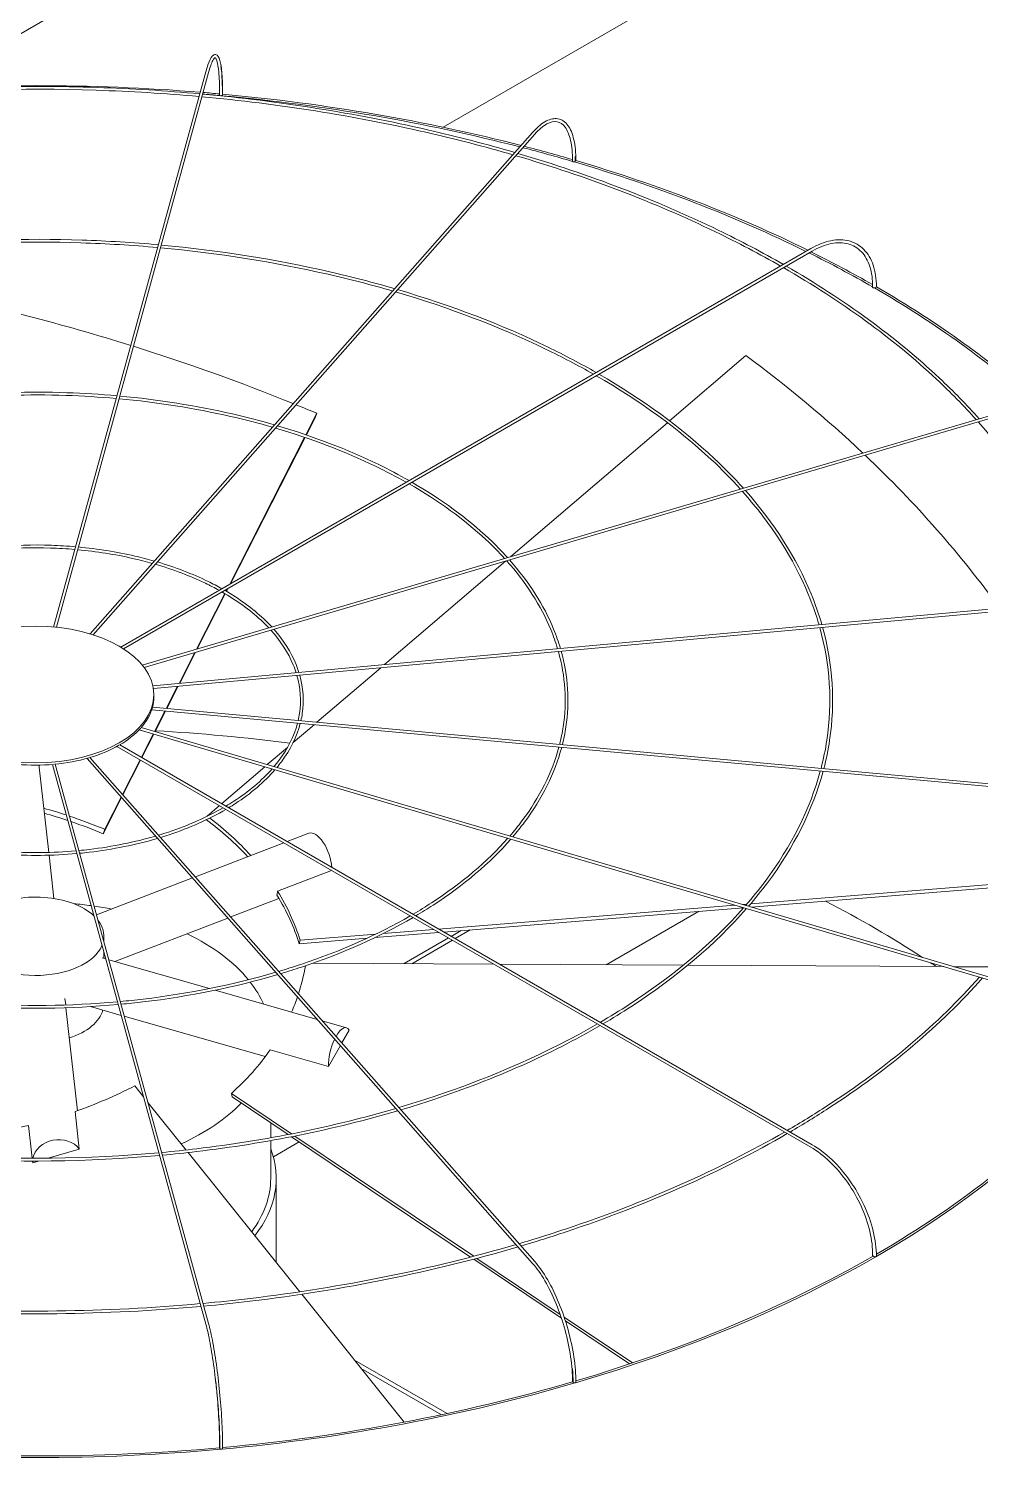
# Model space of a CAD drawing. Header units: millimetres. Extents: x -312439 to 477422, y -331570 to 212570.
# Drawn here: x 394968.6 to 395178.6, y 92934 to 93250.4 of the extents above; entities that cross this region are included whole.
import ezdxf

# ---------------------------------------------------------------- set-up
doc = ezdxf.new("R2010")
doc.units = ezdxf.units.MM

msp = doc.modelspace()

# ---------------------------------------------------------------- linework, layer by layer
at = {"color": 0, "linetype": 'Continuous', "lineweight": 0, "extrusion": (8.40036e-17, 0.816497, 0.57735)}
for p, q in [((394945.743, 93237.163), (395189.873, 93378.111)), ((395188.732, 93302.943), (395060.056, 93228.652)), ((395007.67, 93240.903), (394974.049, 93118.345)), ((395008.261, 93240.741), (394974.668, 93118.286)), ((394982.128, 93116.819), (395079.81, 93227.504)), ((395080.269, 93227.099), (394982.769, 93116.62)), ((394988.879, 93113.909), (395141.196, 93201.849)), ((395141.502, 93201.319), (394989.47, 93113.543)), ((395126.906, 93178.246), (395110.047, 93163.842)), ((394993.64, 93109.95), (395185.807, 93166.481)), ((394994.049, 93109.432), (395185.979, 93165.893)), ((395029.757, 93160.766), (395032.176, 93165.506)), ((395031.805, 93164.539), (395029.862, 93160.73)), ((395031.805, 93164.539), (395032.176, 93165.506)), ((395109.571, 93163.435), (395074.976, 93133.877)), ((395012.941, 93127.801), (395029.476, 93160.214)), ((395029.581, 93160.179), (395013.115, 93127.902)), ((395073.836, 93132.903), (395047.086, 93110.048)), ((395012.154, 93126.258), (395012.43, 93126.799)), ((395012.604, 93126.899), (395012.248, 93126.202)), ((394995.984, 93105.375), (395209.283, 93124.88)), ((394996.098, 93104.771), (395209.339, 93124.27)), ((395005.635, 93113.479), (395011.875, 93125.711)), ((395011.969, 93125.655), (395005.779, 93113.521)), ((395001.771, 93105.904), (395005.252, 93112.727)), ((395005.396, 93112.77), (395001.9, 93105.916)), ((395046.28, 93109.359), (395032.196, 93097.325)), ((394998.945, 93100.366), (395001.442, 93105.259)), ((395001.571, 93105.271), (394999.063, 93100.355)), ((394996.201, 93102.937), (394996.201, 93103.437)), ((394995.717, 93100.046), (395209.283, 93080.517)), ((395209.339, 93081.127), (394995.897, 93100.645)), ((394996.354, 93095.287), (394998.646, 93099.778)), ((394998.763, 93099.768), (394996.461, 93095.255)), ((394992.95, 93095.65), (395185.807, 93038.916)), ((395185.979, 93039.504), (394993.41, 93096.153)), ((394993.435, 93089.565), (394996.071, 93094.732)), ((394996.178, 93094.7), (394993.53, 93089.51)), ((395031.545, 93096.77), (395026.939, 93092.834)), ((395141.196, 93003.548), (394988.029, 93091.979)), ((395141.502, 93004.078), (394988.648, 93092.328)), ((395025.677, 93091.756), (395021.241, 93087.966)), ((394981.442, 93089.355), (395079.81, 92977.893)), ((394982.093, 93089.543), (395080.269, 92978.298)), ((394989.274, 93081.406), (394993.157, 93089.018)), ((394993.252, 93088.964), (394989.351, 93081.318)), ((394970.888, 93087.422), (394972.982, 93068.589)), ((394973.788, 93088.006), (395007.67, 92964.494)), ((394974.407, 93088.061), (395008.261, 92964.656)), ((395020.685, 93087.491), (395011.145, 93079.34)), ((394989.052, 93080.732), (394984.97, 93072.729)), ((394985.34, 93073.696), (394988.974, 93080.82)), ((395010.651, 93078.918), (395007.947, 93076.607)), ((395007.933, 93076.555), (395007.947, 93076.607)), ((394984.97, 93072.729), (394985.34, 93073.696)), ((395030.407, 93072.83), (395025.614, 93070.986)), ((395024.878, 93070.704), (395005.349, 93063.191)), ((394973.05, 93067.979), (394974.111, 93058.433)), ((395023.513, 93060.055), (395035.402, 93064.628)), ((395004.739, 93062.957), (394983.532, 93054.8)), ((395127.95, 93057.261), (395193.51, 93062.564)), ((395193.083, 93061.771), (395128.141, 93056.518)), ((395023.811, 93058.448), (395013.153, 93054.349)), ((395059.04, 93051.688), (395124.418, 93056.975)), ((395126.12, 93057.113), (395127.083, 93057.191)), ((395012.543, 93054.114), (394987.594, 93044.517)), ((395126.372, 93056.375), (395060.192, 93051.023)), ((395116.412, 93055.57), (395096.031, 93043.803)), ((395028.469, 93049.215), (395045.184, 93050.567)), ((395059.118, 93050.936), (395044.987, 93049.793)), ((395046.848, 93050.701), (395057.966, 93051.601)), ((395064.036, 93051.333), (395061.845, 93050.068)), ((395062.711, 93049.568), (395066.05, 93051.496)), ((394985.158, 93050.09), (394985.158, 93048.871)), ((395043.25, 93049.652), (395028.263, 93048.44)), ((395028.263, 93048.44), (395028.469, 93049.215)), ((395061.232, 93049.715), (395051.422, 93044.051)), ((395053.137, 93044.041), (395062.098, 93049.215)), ((394985.558, 93045.099), (394984.768, 93045.324)), ((394985.158, 93046.556), (394985.158, 93045.213)), ((395008.466, 93038.554), (394986.247, 93044.902)), ((395071.234, 93043.941), (395031.337, 93044.162)), ((395113.093, 93043.708), (395072.47, 93043.934)), ((395170.606, 93043.388), (395114.053, 93043.702)), ((395180.378, 93043.334), (395172.818, 93043.376)), ((395032.278, 93031.752), (395009.743, 93038.19)), ((394976.725, 93034.925), (394976.569, 93036.329)), ((394988.981, 93032.623), (394982.185, 93034.565)), ((394979.321, 93011.58), (394976.793, 93034.314)), ((395020.791, 93023.536), (394989.67, 93032.427)), ((395038.699, 93029.917), (395033.371, 93031.439)), ((395039.294, 93029.355), (395037.69, 93026.545)), ((395037.37, 93025.983), (395034.738, 93021.372)), ((395034.738, 93021.372), (395021.887, 93025.043)), ((394993.918, 93014.624), (394991.962, 93017.064)), ((395003.307, 93002.917), (394994.883, 93013.421)), ((395013.476, 93014.649), (395013.311, 93015.41)), ((395013.311, 93015.41), (395026.595, 93006.483)), ((395025.845, 93006.337), (395013.476, 93014.649)), ((394979.727, 93003.136), (394978.809, 93011.397)), ((394968.556, 93008.35), (394969.364, 93001.084)), ((395021.983, 93005.618), (395021.983, 93008.932)), ((394972.864, 93001.096), (394979.727, 93003.136)), ((395021.983, 92996.647), (395021.983, 93004.996)), ((395028.291, 93004.693), (395022.568, 93001.389)), ((395066.118, 92979.273), (395026.565, 93005.853)), ((395027.313, 93006.001), (395066.815, 92979.455)), ((394969.432, 93000.472), (394969.475, 93000.089)), ((394969.475, 93000.089), (394970.763, 93000.472)), ((395028.4, 92971.629), (395003.761, 93002.352)), ((395023.208, 92978.104), (395023.208, 92996.647)), ((395086.163, 92965.803), (395066.796, 92978.817)), ((395067.492, 92979), (395085.874, 92966.647)), ((395051.473, 92942.86), (395028.844, 92971.076)), ((395086.762, 92966.05), (395101.853, 92955.909)), ((395101.208, 92955.692), (395087.036, 92965.216)), ((395060.921, 92944.76), (395040.489, 92956.556)), ((395041.983, 92954.693), (395059.654, 92944.491))]:
    msp.add_line(p, q, dxfattribs=at)
at = {"color": 0, "linetype": 'Continuous', "lineweight": 0}
for centre, major_axis, ratio, start_param, end_param in [((394970.183, 93086.426), (-262.225, 0), 0.5773503, 4.5737285, 4.8518651), ((394970.183, 93086.426), (-261.613, 0), 0.5773503, 4.556469, 4.5713736), ((394970.183, 93086.426), (-262.225, 0), 0.5773503, 4.5571855, 4.5713361), ((395011.024, 93235.758), (0.306, -0.001), 0.5647458, 3.1415927, 4.5569919), ((395011.024, 93235.758), (0.306, -0.001), 0.5647458, 4.5569919, 6.1277883), ((394970.183, 93086.426), (-261.613, 0), 0.5773503, 4.2918428, 4.5551023), ((395011.072, 93235.933), (0.306, 0), 0.5773503, 5.7174869, 6.2831853), ((394970.183, 93086.426), (-262.225, 0), 0.5773503, 4.2917243, 4.5546375), ((394970.183, 93086.426), (-262.225, 0), 0.5773503, 4.2438111, 4.2889455), ((394970.183, 93086.426), (-261.613, 0), 0.5773503, 4.242585, 4.2890574), ((395089.053, 93221.304), (0.306, 0), 0.5773503, 5.290332, 6.2831853), ((394970.183, 93086.426), (-262.225, 0), 0.5773503, 4.0050166, 4.2406095), ((395088.914, 93221.147), (0.306, -0.003), 0.5659728, 3.1415927, 4.2460434), ((395088.914, 93221.147), (0.306, -0.003), 0.5659728, 4.2460434, 5.8168397), ((394970.183, 93086.426), (-261.613, 0), 0.5773503, 4.0051997, 4.2408431), ((394970.183, 93086.426), (-261.613, 0), 0.5773503, 3.9286416, 4.0018792), ((394970.183, 93086.426), (-262.225, 0), 0.5773503, 3.9309746, 4.001704), ((395155.171, 93193.354), (0.306, -0.004), 0.5683066, 3.1415927, 3.9346429), ((395155.171, 93193.354), (0.306, -0.004), 0.5683066, 3.9346429, 5.5054392), ((394970.183, 93086.426), (-261.613, 0), 0.5773503, 3.7066773, 3.9265771), ((395155.387, 93193.479), (-0.306, 0), 0.5773503, 1.8326303, 3.1415927), ((394970.183, 93086.426), (-262.225, 0), 0.5773503, 3.705131, 3.9265633), ((394970.553, 93044.709), (-236.033, 90.421), 0.5343599, 4.8289255, 5.0170065), ((394970.553, 93044.709), (-236.033, 90.421), 0.5343599, 4.6778989, 4.8264893), ((394970.388, 93044.517), (244.29, -64.884), 0.7560981, 0.9482496, 1.0897919), ((394970.553, 93044.709), (-236.033, 90.421), 0.5343599, 4.655659, 4.6753292), ((394970.388, 93044.517), (244.29, -64.884), 0.7560981, 0.7473423, 0.9452164), ((394970.074, 93102.937), (-26.126, 0), 0.5773503, 2.9880814, 3.1415927), ((394970.074, 93102.937), (-26.126, 0), 0.5773503, 2.6739221, 2.9809447), ((394970.074, 93102.937), (-26.126, 0), 0.5773503, 2.3597628, 2.6667854), ((394970.183, 92945.186), (-261.613, 0), 0.5773503, 4.4965959, 4.611374), ((394970.074, 93102.937), (-26.126, 0), 0.5773503, 2.0456036, 2.3526262), ((394970.074, 93102.937), (-26.126, 0), 0.5773503, 1.7314443, 2.0384669), ((394970.074, 93102.937), (-26.126, 0), 0.5773503, 1.417285, 1.7243076), ((394965.394, 93086.811), (-5.494, -0.611), 0.8148193, 3.1415927, 3.239858), ((394970.553, 93044.709), (56.639, -21.698), 0.5343599, 1.6636456, 1.7494756), ((394970.183, 93043.742), (-56.639, 21.698), 0.5343599, 4.7930664, 4.8825345), ((394970.553, 93044.709), (56.639, -21.698), 0.5343599, 1.5140664, 1.6514841), ((394970.183, 93043.742), (58.621, -15.57), 0.7560981, 0.8715668, 1.0888975), ((394970.388, 93044.517), (58.621, -15.57), 0.7560981, 1.0889957, 1.0897919), ((394970.388, 93044.517), (58.621, -15.57), 0.7560981, 0.8588781, 1.0770864), ((394970.183, 93043.742), (-56.639, 21.698), 0.5343599, 4.655659, 4.78086), ((395032.392, 93067.671), (-1.984, 5.159), 0.4527097, 4.0715694, 6.2831853), ((394970.388, 93044.517), (58.621, -15.57), 0.7560981, 0.4379774, 0.6748983), ((394970.183, 93050.09), (-14.976, 0), 0.5773503, 3.6916997, 5.4977871), ((394970.183, 93027.778), (-51.8, 0), 0.5773503, 4.4755897, 4.5522282), ((394970.183, 93027.778), (-51.8, 0), 0.5773503, 4.3841689, 4.46244), ((394970.183, 93043.742), (58.621, -15.57), 0.7560981, 0.4379774, 0.6726233), ((394970.183, 92945.186), (-261.613, 0), 0.5773503, 3.867145, 3.9833748), ((394970.183, 93050.09), (-14.976, 0), 0.5773503, 3.0357663, 3.5615783), ((394970.183, 93027.778), (-51.8, 0), 0.5773503, 3.5810046, 4.0125195), ((394970.183, 93050.09), (-14.976, 0), 0.5773503, 0.1968015, 2.9056449), ((394970.183, 92945.186), (-261.613, 0), 0.5773503, 3.8494737, 3.8569689), ((394970.018, 93044.503), (59.282, 12.821), 0.7719474, 5.8595474, 5.99043), ((394970.183, 93027.778), (-51.8, 0), 0.5773503, 3.3906549, 3.5616615), ((394970.018, 93044.503), (59.282, 12.821), 0.7719474, 5.7736505, 5.8452628), ((394970.183, 93035.182), (-14.976, 0), 0.5773503, 2.0838772, 2.9778132), ((395037.181, 93024.602), (1.518, 5.315), 0.3621096, 5.9116388, 7.2697762), ((395037.181, 93024.602), (1.518, 5.315), 0.3621096, 1.1204156, 2.3231422), ((394970.018, 93044.503), (59.282, 12.821), 0.7719474, 5.3512156, 5.5881365), ((394969.812, 93044.682), (-56.425, -22.248), 0.5660586, 1.5074553, 1.7443762), ((394970.183, 93086.426), (-262.225, 0), 0.5773503, 2.0421116, 2.6702774), ((394970.183, 93086.426), (-261.613, 0), 0.5773503, 2.358999, 2.669365), ((394970.183, 93027.778), (-51.8, 0), 0.5773503, 2.2375498, 2.6358707), ((394969.812, 93044.682), (-56.425, -22.248), 0.5660586, 1.0925617, 1.3294826), ((394974.972, 93000.673), (5.494, 0.611), 0.8148193, 0.440938, 2.9148909), ((394970.183, 92996.647), (-53.025, 0), 0.5773503, 2.7158894, 3.3569527), ((394974.972, 93000.673), (5.494, 0.611), 0.8148193, 3.0505707, 3.1356266), ((394970.183, 92996.647), (51.8, 0), 0.5773503, 5.8780508, 6.2831853), ((394970.183, 93086.426), (-261.613, 0), 0.5773503, 2.0437737, 2.355024), ((395155.171, 92979.623), (-0.306, 0.004), 0.5862544, 0, 0.7932918), ((395155.387, 92979.498), (-0.306, 0), 0.5773503, 0.261834, 3.1415927), ((394970.183, 93086.426), (-262.225, 0), 0.5773503, 1.7280308, 2.0415976), ((394970.183, 93086.426), (-261.613, 0), 0.5773503, 1.7289191, 2.0406845), ((395088.914, 92951.83), (-0.306, 0.003), 0.5885883, 0, 0.4763277), ((395089.053, 92951.672), (-0.306, 0), 0.5773503, 0, 3.1415927), ((394970.183, 92945.686), (262.225, 0), 0.5773503, 3.1415927, 5.4977871), ((394970.183, 92945.686), (262.225, 0), 0.5773503, 5.4977871, 6.2831853), ((394970.183, 93086.426), (-262.225, 0), 0.5773503, 1.4139544, 1.727034), ((394970.183, 93086.426), (-261.613, 0), 0.5773503, 1.41439, 1.726367), ((395011.024, 92937.218), (-0.306, 0.001), 0.5898153, 0, 0.1588369), ((395011.072, 92937.044), (-0.306, 0), 0.5773503, 0, 3.1415927)]:
    msp.add_ellipse(centre, major_axis=major_axis, ratio=ratio, start_param=start_param, end_param=end_param, dxfattribs=at)
msp.add_ellipse((394970.074, 93103.437), major_axis=(26.126, 0), ratio=0.5773503, dxfattribs=at)
for points, knots in [([(395011.378, 93235.933), (395011.378, 93237.636), (395011.326, 93239.153), (395011.123, 93241.672), (395010.974, 93242.671), (395010.572, 93244.093), (395010.347, 93244.608), (395009.561, 93244.724), (395009.313, 93244.576), (395008.762, 93243.991), (395008.454, 93243.336), (395007.975, 93241.954), (395007.822, 93241.457), (395007.67, 93240.903)], [4.712389, 4.712389, 4.712389, 4.712389, 5.0265482, 5.0265482, 5.3407075, 5.3407075, 5.6548668, 5.6548668, 5.8236028, 5.8236028, 6.1377621, 6.1377621, 6.2831853, 6.2831853, 6.2831853, 6.2831853]), ([(395008.261, 93240.741), (395008.579, 93241.901), (395008.899, 93242.793), (395009.455, 93243.873), (395009.704, 93244.023), (395009.731, 93244.023), (395009.935, 93243.874), (395010.288, 93242.71), (395010.432, 93241.86), (395010.643, 93239.616), (395010.705, 93238.186), (395010.718, 93236.298), (395010.718, 93236.031), (395010.717, 93235.759)], [0, 0, 0, 0, 0.3152669, 0.3152669, 0.6094726, 0.6094726, 0.9267406, 0.9267406, 1.2208373, 1.2208373, 1.5356304, 1.5356304, 1.5863402, 1.5863402, 1.5863402, 1.5863402]), ([(395010.996, 93242.069), (395011.005, 93242.008), (395011.014, 93241.946), (395011.166, 93240.859), (395011.26, 93239.556), (395011.323, 93237.318), (395011.332, 93236.558), (395011.33, 93235.758)], [1.10131175, 1.10131175, 1.10131175, 1.10131175, 1.12076762, 1.12076762, 1.43803566, 1.43803566, 1.5863026, 1.5863026, 1.5863026, 1.5863026]), ([(395006.332, 93236.023), (394998.837, 93236.7), (394991.285, 93237.168), (394967.057, 93237.984), (394950.299, 93237.513), (394933.817, 93236.023)], [5.342386, 5.342386, 5.342386, 5.342386, 5.43953692, 5.43953692, 5.65318828, 5.65318828, 5.65318828, 5.65318828]), ([(395006.167, 93235.422), (394998.649, 93236.1), (394991.073, 93236.566), (394966.955, 93237.365), (394950.332, 93236.897), (394933.982, 93235.422)], [5.34285963, 5.34285963, 5.34285963, 5.34285963, 5.44045758, 5.44045758, 5.65271466, 5.65271466, 5.65271466, 5.65271466]), ([(395075.446, 93222.56), (395069.169, 93224.389), (395062.748, 93226.054), (395040.298, 93231.188), (395023.691, 93233.815), (395006.787, 93235.366)], [5.03043397, 5.03043397, 5.03043397, 5.03043397, 5.12064091, 5.12064091, 5.34017784, 5.34017784, 5.34017784, 5.34017784]), ([(395075.894, 93223.067), (395069.606, 93224.905), (395063.175, 93226.579), (395040.636, 93231.753), (395023.943, 93234.402), (395006.951, 93235.966)], [5.02911205, 5.02911205, 5.02911205, 5.02911205, 5.11935362, 5.11935362, 5.33970837, 5.33970837, 5.33970837, 5.33970837]), ([(395089.359, 93221.304), (395089.359, 93223.019), (395089.208, 93224.568), (395088.612, 93227.194), (395088.167, 93228.272), (395086.987, 93229.857), (395086.238, 93230.363), (395084.597, 93230.648), (395083.738, 93230.474), (395081.925, 93229.554), (395080.96, 93228.768), (395079.936, 93227.645), (395079.873, 93227.575), (395079.81, 93227.504)], [4.712389, 4.712389, 4.712389, 4.712389, 5.0265482, 5.0265482, 5.3407075, 5.3407075, 5.6548668, 5.6548668, 5.9484515, 5.9484515, 6.2626108, 6.2626108, 6.2831853, 6.2831853, 6.2831853, 6.2831853]), ([(395080.269, 93227.099), (395081.183, 93228.134), (395082.091, 93228.9), (395083.774, 93229.822), (395084.54, 93229.979), (395085.882, 93229.744), (395086.479, 93229.35), (395087.506, 93227.951), (395087.922, 93226.946), (395088.474, 93224.443), (395088.614, 93222.952), (395088.608, 93221.245), (395088.608, 93221.197), (395088.607, 93221.149)], [0, 0, 0, 0, 0.3146448, 0.3146448, 0.6289116, 0.6289116, 0.9461796, 0.9461796, 1.2634477, 1.2634477, 1.5772832, 1.5772832, 1.5863402, 1.5863402, 1.5863402, 1.5863402]), ([(395134.547, 93198.01), (395129.944, 93200.639), (395125.152, 93203.158), (395106.654, 93212.097), (395091.831, 93217.75), (395076.096, 93222.37)], [4.71777189, 4.71777189, 4.71777189, 4.71777189, 4.80086127, 4.80086127, 5.02732174, 5.02732174, 5.02732174, 5.02732174]), ([(395135.161, 93198.365), (395130.547, 93201.01), (395125.742, 93203.544), (395107.193, 93212.54), (395092.326, 93218.227), (395076.543, 93222.877)], [4.71590946, 4.71590946, 4.71590946, 4.71590946, 4.79913358, 4.79913358, 5.02600568, 5.02600568, 5.02600568, 5.02600568]), ([(395089.211, 93222.159), (395089.216, 93221.954), (395089.22, 93221.748), (395089.221, 93221.408), (395089.221, 93221.277), (395089.22, 93221.146)], [7.805980691, 7.805980691, 7.805980691, 7.805980691, 7.845140151, 7.845140151, 7.869416781, 7.869416781, 7.869416781, 7.869416781]), ([(394997.189, 93202.694), (394991.605, 93203.198), (394985.979, 93203.545), (394967.862, 93204.157), (394955.308, 93203.807), (394942.96, 93202.694)], [5.34296141, 5.34296141, 5.34296141, 5.34296141, 5.43938168, 5.43938168, 5.65261288, 5.65261288, 5.65261288, 5.65261288]), ([(394997.024, 93202.094), (394991.417, 93202.598), (394985.768, 93202.944), (394967.759, 93203.539), (394955.341, 93203.191), (394943.125, 93202.094)], [5.34359392, 5.34359392, 5.34359392, 5.34359392, 5.44060854, 5.44060854, 5.65198037, 5.65198037, 5.65198037, 5.65198037]), ([(395049.361, 93193.002), (395044.698, 93194.362), (395039.93, 93195.602), (395023.079, 93199.473), (395010.556, 93201.462), (394997.808, 93202.638)], [5.03001504, 5.03001504, 5.03001504, 5.03001504, 5.11913743, 5.11913743, 5.33939405, 5.33939405, 5.33939405, 5.33939405]), ([(395155.694, 93193.479), (395155.694, 93195.204), (395155.457, 93196.799), (395154.524, 93199.578), (395153.825, 93200.762), (395152.027, 93202.582), (395150.928, 93203.218), (395148.461, 93203.87), (395147.094, 93203.887), (395144.229, 93203.318), (395142.73, 93202.73), (395141.222, 93201.864), (395141.209, 93201.857), (395141.196, 93201.849)], [3.1415927, 3.1415927, 3.1415927, 3.1415927, 3.4557519, 3.4557519, 3.7699112, 3.7699112, 4.0826965, 4.0826965, 4.3954482, 4.3954482, 4.7096075, 4.7096075, 4.712389, 4.712389, 4.712389, 4.712389]), ([(395141.502, 93201.319), (395142.94, 93202.149), (395144.371, 93202.709), (395147.071, 93203.244), (395148.338, 93203.219), (395150.589, 93202.606), (395151.575, 93202.018), (395153.198, 93200.325), (395153.834, 93199.216), (395154.679, 93196.569), (395154.887, 93195.031), (395154.865, 93193.358)], [1.5707963, 1.5707963, 1.5707963, 1.5707963, 1.8880644, 1.8880644, 2.2053324, 2.2053324, 2.5226004, 2.5226004, 2.8398685, 2.8398685, 3.1571365, 3.1571365, 3.1571365, 3.1571365]), ([(395048.913, 93192.495), (395044.26, 93193.846), (395039.502, 93195.078), (395022.741, 93198.908), (395010.304, 93200.875), (394997.644, 93202.038)], [5.03177949, 5.03177949, 5.03177949, 5.03177949, 5.12085286, 5.12085286, 5.34001919, 5.34001919, 5.34001919, 5.34001919]), ([(395177.739, 93164.107), (395175.002, 93167.16), (395172.063, 93170.153), (395159.382, 93181.988), (395148.024, 93190.257), (395135.162, 93197.658)], [4.40451603, 4.40451603, 4.40451603, 4.40451603, 4.48100319, 4.48100319, 4.71406654, 4.71406654, 4.71406654, 4.71406654]), ([(395178.389, 93164.299), (395175.657, 93167.361), (395172.723, 93170.362), (395160.033, 93182.258), (395148.657, 93190.571), (395135.774, 93198.012)], [4.40270972, 4.40270972, 4.40270972, 4.40270972, 4.47899466, 4.47899466, 4.71221436, 4.71221436, 4.71221436, 4.71221436]), ([(395093.837, 93174.506), (395090.433, 93176.453), (395086.891, 93178.32), (395073.031, 93185.045), (395061.865, 93189.319), (395050.01, 93192.812)], [4.71715813, 4.71715813, 4.71715813, 4.71715813, 4.79884427, 4.79884427, 5.02587671, 5.02587671, 5.02587671, 5.02587671]), ([(395093.223, 93174.152), (395089.83, 93176.082), (395086.301, 93177.933), (395072.493, 93184.602), (395061.37, 93188.841), (395049.563, 93192.305)], [4.7196458, 4.7196458, 4.7196458, 4.7196458, 4.80114658, 4.80114658, 5.02763075, 5.02763075, 5.02763075, 5.02763075]), ([(395125.672, 93148.79), (395123.661, 93151.021), (395121.506, 93153.209), (395112.04, 93162.038), (395103.505, 93168.245), (395093.838, 93173.8)], [4.40671458, 4.40671458, 4.40671458, 4.40671458, 4.48133637, 4.48133637, 4.71470569, 4.71470569, 4.71470569, 4.71470569]), ([(395126.323, 93148.982), (395124.316, 93151.222), (395122.166, 93153.418), (395112.691, 93162.307), (395104.138, 93168.559), (395094.451, 93174.154)], [4.40429576, 4.40429576, 4.40429576, 4.40429576, 4.47865981, 4.47865981, 4.7122362, 4.7122362, 4.7122362, 4.7122362]), ([(394988.049, 93169.378), (394984.375, 93169.706), (394980.675, 93169.934), (394968.665, 93170.342), (394960.315, 93170.112), (394952.1, 93169.378)], [5.34408303, 5.34408303, 5.34408303, 5.34408303, 5.43906993, 5.43906993, 5.65149126, 5.65149126, 5.65149126, 5.65149126]), ([(394987.884, 93168.777), (394984.187, 93169.106), (394980.463, 93169.332), (394968.563, 93169.723), (394960.348, 93169.496), (394952.265, 93168.777)], [5.34503474, 5.34503474, 5.34503474, 5.34503474, 5.44090812, 5.44090812, 5.65053954, 5.65053954, 5.65053954, 5.65053954]), ([(395022.388, 93162.439), (395019.357, 93163.313), (395016.26, 93164.112), (395005.185, 93166.64), (394996.919, 93167.947), (394988.504, 93168.721)], [5.03439168, 5.03439168, 5.03439168, 5.03439168, 5.12127422, 5.12127422, 5.3396756, 5.3396756, 5.3396756, 5.3396756]), ([(395022.836, 93162.947), (395019.795, 93163.83), (395016.687, 93164.637), (395005.523, 93167.204), (394997.171, 93168.534), (394988.669, 93169.321)], [5.03173968, 5.03173968, 5.03173968, 5.03173968, 5.11870396, 5.11870396, 5.33874043, 5.33874043, 5.33874043, 5.33874043]), ([(395051.908, 93150.299), (395049.723, 93151.533), (395047.454, 93152.718), (395038.334, 93157.118), (395030.914, 93159.942), (395023.038, 93162.25)], [4.72327264, 4.72327264, 4.72327264, 4.72327264, 4.80171455, 4.80171455, 5.02817129, 5.02817129, 5.02817129, 5.02817129]), ([(395052.523, 93150.654), (395050.326, 93151.904), (395048.044, 93153.105), (395038.873, 93157.561), (395031.409, 93160.42), (395023.486, 93162.757)], [4.71952861, 4.71952861, 4.71952861, 4.71952861, 4.7982649, 4.7982649, 5.02554265, 5.02554265, 5.02554265, 5.02554265]), ([(395200.74, 93124.099), (395199.853, 93127.207), (395198.776, 93130.298), (395193.198, 93143.835), (395186.697, 93154.011), (395178.19, 93163.601)], [4.09036759, 4.09036759, 4.09036759, 4.09036759, 4.16055829, 4.16055829, 4.40029723, 4.40029723, 4.40029723, 4.40029723]), ([(395073.611, 93133.475), (395072.325, 93134.888), (395070.952, 93136.274), (395064.7, 93142.096), (395058.991, 93146.24), (395052.525, 93149.948)], [4.41096312, 4.41096312, 4.41096312, 4.41096312, 4.4820009, 4.4820009, 4.71586354, 4.71586354, 4.71586354, 4.71586354]), ([(395074.264, 93133.667), (395072.982, 93135.088), (395071.613, 93136.482), (395065.351, 93142.366), (395059.625, 93146.555), (395053.138, 93150.302)], [4.40730528, 4.40730528, 4.40730528, 4.40730528, 4.47799052, 4.47799052, 4.71216027, 4.71216027, 4.71216027, 4.71216027]), ([(395143.65, 93118.878), (395142.997, 93121.15), (395142.211, 93123.409), (395138.051, 93133.562), (395133.164, 93141.243), (395126.773, 93148.476)], [4.09145544, 4.09145544, 4.09145544, 4.09145544, 4.15925512, 4.15925512, 4.39870409, 4.39870409, 4.39870409, 4.39870409]), ([(395143.029, 93118.821), (395142.375, 93121.083), (395141.586, 93123.332), (395137.421, 93133.432), (395132.528, 93141.079), (395126.124, 93148.285)], [4.09258463, 4.09258463, 4.09258463, 4.09258463, 4.16074385, 4.16074385, 4.40108815, 4.40108815, 4.40108815, 4.40108815]), ([(394978.909, 93136.06), (394977.146, 93136.215), (394975.371, 93136.323), (394969.47, 93136.526), (394965.322, 93136.418), (394961.24, 93136.06)], [5.34742678, 5.34742678, 5.34742678, 5.34742678, 5.43812478, 5.43812478, 5.64814751, 5.64814751, 5.64814751, 5.64814751]), ([(394978.744, 93135.46), (394976.958, 93135.614), (394975.159, 93135.721), (394969.367, 93135.908), (394965.355, 93135.801), (394961.405, 93135.46)], [5.34934775, 5.34934775, 5.34934775, 5.34934775, 5.44178794, 5.44178794, 5.64622654, 5.64622654, 5.64622654, 5.64622654]), ([(394996.311, 93132.89), (394994.892, 93133.297), (394993.445, 93133.671), (394987.968, 93134.935), (394983.786, 93135.605), (394979.529, 93136.004)], [5.03687901, 5.03687901, 5.03687901, 5.03687901, 5.11739529, 5.11739529, 5.33679188, 5.33679188, 5.33679188, 5.33679188]), ([(394995.862, 93132.381), (394994.454, 93132.78), (394993.018, 93133.145), (394987.631, 93134.371), (394983.534, 93135.018), (394979.364, 93135.404)], [5.04221465, 5.04221465, 5.04221465, 5.04221465, 5.12251796, 5.12251796, 5.33864709, 5.33864709, 5.33864709, 5.33864709]), ([(395011.208, 93126.801), (395010.22, 93127.355), (395009.198, 93127.89), (395004.714, 93130.076), (395000.954, 93131.521), (394996.961, 93132.701)], [4.72658474, 4.72658474, 4.72658474, 4.72658474, 4.79652126, 4.79652126, 5.0245472, 5.0245472, 5.0245472, 5.0245472]), ([(395085.32, 93113.544), (395084.898, 93114.963), (395084.398, 93116.374), (395081.646, 93123.036), (395078.364, 93128.151), (395074.066, 93132.971)], [4.09685918, 4.09685918, 4.09685918, 4.09685918, 4.16111414, 4.16111414, 4.40251946, 4.40251946, 4.40251946, 4.40251946]), ([(395085.942, 93113.601), (395085.522, 93115.03), (395085.023, 93116.451), (395082.276, 93123.167), (395079, 93128.316), (395074.715, 93133.162)], [4.09510983, 4.09510983, 4.09510983, 4.09510983, 4.15888353, 4.15888353, 4.39893942, 4.39893942, 4.39893942, 4.39893942]), ([(395010.59, 93126.444), (395009.615, 93126.983), (395008.607, 93127.502), (395004.176, 93129.633), (395000.459, 93131.043), (394996.513, 93132.194)], [4.73414686, 4.73414686, 4.73414686, 4.73414686, 4.80339703, 4.80339703, 5.02979007, 5.02979007, 5.02979007, 5.02979007]), ([(395022.202, 93118.352), (395021.646, 93118.954), (395021.06, 93119.547), (395018.011, 93122.424), (395015.111, 93124.55), (395011.825, 93126.449)], [4.41624247, 4.41624247, 4.41624247, 4.41624247, 4.47598634, 4.47598634, 4.71193426, 4.71193426, 4.71193426, 4.71193426]), ([(395021.545, 93118.159), (395020.987, 93118.753), (395020.398, 93119.338), (395017.36, 93122.154), (395014.478, 93124.235), (395011.211, 93126.095)], [4.42373247, 4.42373247, 4.42373247, 4.42373247, 4.48397953, 4.48397953, 4.71933502, 4.71933502, 4.71933502, 4.71933502]), ([(395027.604, 93108.267), (395027.42, 93108.842), (395027.209, 93109.415), (395025.87, 93112.64), (395024.2, 93115.224), (395022.007, 93117.657)], [4.10975269, 4.10975269, 4.10975269, 4.10975269, 4.16221832, 4.16221832, 4.40682155, 4.40682155, 4.40682155, 4.40682155]), ([(395028.228, 93108.324), (395028.045, 93108.909), (395027.835, 93109.492), (395026.501, 93112.771), (395024.836, 93115.388), (395022.658, 93117.848)], [4.10592526, 4.10592526, 4.10592526, 4.10592526, 4.15777238, 4.15777238, 4.39963811, 4.39963811, 4.39963811, 4.39963811]), ([(395143.467, 93087.15), (395144.009, 93089.224), (395144.438, 93091.307), (395146.008, 93101.666), (395145.485, 93110.023), (395143.2, 93118.222)], [3.77736844, 3.77736844, 3.77736844, 3.77736844, 3.83971259, 3.83971259, 4.08656564, 4.08656564, 4.08656564, 4.08656564]), ([(395144.086, 93087.094), (395144.625, 93089.174), (395145.053, 93091.265), (395146.619, 93101.662), (395146.097, 93110.053), (395143.819, 93118.279)], [3.77834287, 3.77834287, 3.77834287, 3.77834287, 3.84027623, 3.84027623, 4.08549455, 4.08549455, 4.08549455, 4.08549455]), ([(395085.759, 93092.427), (395086.088, 93093.722), (395086.352, 93095.023), (395087.391, 93101.863), (395087.035, 93107.457), (395085.493, 93112.945)], [3.78111281, 3.78111281, 3.78111281, 3.78111281, 3.83956511, 3.83956511, 4.08781837, 4.08781837, 4.08781837, 4.08781837]), ([(395086.376, 93092.371), (395086.704, 93093.673), (395086.967, 93094.981), (395088.001, 93101.859), (395087.647, 93107.487), (395086.113, 93113.002)], [3.78251471, 3.78251471, 3.78251471, 3.78251471, 3.8404098, 3.8404098, 4.0861992, 4.0861992, 4.0861992, 4.0861992]), ([(395028.045, 93097.705), (395028.166, 93098.221), (395028.266, 93098.738), (395028.773, 93102.059), (395028.585, 93104.89), (395027.786, 93107.668)], [3.79241111, 3.79241111, 3.79241111, 3.79241111, 3.83910744, 3.83910744, 4.09159713, 4.09159713, 4.09159713, 4.09159713]), ([(395028.661, 93097.649), (395028.781, 93098.172), (395028.881, 93098.696), (395029.383, 93102.055), (395029.197, 93104.921), (395028.406, 93107.725)], [3.79485754, 3.79485754, 3.79485754, 3.79485754, 3.8407928, 3.8407928, 4.08828416, 4.08828416, 4.08828416, 4.08828416]), ([(395022.713, 93087.533), (395023.094, 93087.985), (395023.457, 93088.441), (395025.767, 93091.527), (395027.144, 93094.29), (395027.894, 93097.104)], [3.47410339, 3.47410339, 3.47410339, 3.47410339, 3.51894345, 3.51894345, 3.77424927, 3.77424927, 3.77424927, 3.77424927]), ([(395023.354, 93087.344), (395023.697, 93087.759), (395024.026, 93088.177), (395026.345, 93091.291), (395027.753, 93094.138), (395028.513, 93097.047)], [3.48078418, 3.48078418, 3.48078418, 3.48078418, 3.52099532, 3.52099532, 3.77722211, 3.77722211, 3.77722211, 3.77722211]), ([(395074.775, 93072.217), (395075.721, 93073.314), (395076.615, 93074.425), (395081.347, 93080.754), (395084.089, 93086.238), (395085.601, 93091.827)], [3.46491265, 3.46491265, 3.46491265, 3.46491265, 3.51947788, 3.51947788, 3.77207122, 3.77207122, 3.77207122, 3.77207122]), ([(395075.419, 93072.028), (395076.326, 93073.088), (395077.184, 93074.161), (395081.925, 93080.519), (395084.698, 93086.086), (395086.22, 93091.77)], [3.46836695, 3.46836695, 3.46836695, 3.46836695, 3.52050672, 3.52050672, 3.77360482, 3.77360482, 3.77360482, 3.77360482]), ([(395012.089, 93078.795), (395012.684, 93079.149), (395013.267, 93079.511), (395017.168, 93082.042), (395020.012, 93084.451), (395022.274, 93087.023)], [3.15594616, 3.15594616, 3.15594616, 3.15594616, 3.1998122, 3.1998122, 3.45718678, 3.45718678, 3.45718678, 3.45718678]), ([(395012.696, 93078.445), (395013.201, 93078.749), (395013.696, 93079.059), (395017.641, 93081.62), (395020.588, 93084.134), (395022.921, 93086.833)], [3.16311142, 3.16311142, 3.16311142, 3.16311142, 3.20013863, 3.20013863, 3.46418527, 3.46418527, 3.46418527, 3.46418527]), ([(395126.834, 93056.903), (395128.347, 93058.644), (395129.773, 93060.409), (395136.927, 93069.982), (395141.034, 93078.185), (395143.307, 93086.55)], [3.46185589, 3.46185589, 3.46185589, 3.46185589, 3.51965328, 3.51965328, 3.77134922, 3.77134922, 3.77134922, 3.77134922]), ([(395127.48, 93056.713), (395128.952, 93058.417), (395130.342, 93060.145), (395137.505, 93069.747), (395141.643, 93078.034), (395143.927, 93086.493)], [3.46418406, 3.46418406, 3.46418406, 3.46418406, 3.52033986, 3.52033986, 3.7723822, 3.7723822, 3.7723822, 3.7723822]), ([(394997.225, 93072.397), (394997.965, 93072.62), (394998.697, 93072.853), (395003.822, 93074.565), (395007.888, 93076.367), (395011.48, 93078.439)], [2.837842, 2.837842, 2.837842, 2.837842, 2.88061564, 2.88061564, 3.14113288, 3.14113288, 3.14113288, 3.14113288]), ([(394997.67, 93071.892), (394998.302, 93072.085), (394998.929, 93072.285), (395004.136, 93074.019), (395008.367, 93075.906), (395012.092, 93078.086)], [2.84298262, 2.84298262, 2.84298262, 2.84298262, 2.8793398, 2.8793398, 3.14846238, 3.14846238, 3.14846238, 3.14846238]), ([(394979.636, 93069.001), (394980.431, 93069.077), (394981.224, 93069.162), (394987.066, 93069.864), (394991.977, 93070.858), (394996.578, 93072.205)], [2.52003494, 2.52003494, 2.52003494, 2.52003494, 2.56128493, 2.56128493, 2.82541727, 2.82541727, 2.82541727, 2.82541727]), ([(394979.801, 93068.402), (394980.514, 93068.47), (394981.226, 93068.547), (394987.173, 93069.252), (394992.265, 93070.287), (394997.025, 93071.698)], [2.52186126, 2.52186126, 2.52186126, 2.52186126, 2.55867334, 2.55867334, 2.83065097, 2.83065097, 2.83065097, 2.83065097]), ([(395053.404, 93054.942), (395054.803, 93055.761), (395056.165, 93056.601), (395064.133, 93061.772), (395069.808, 93066.574), (395074.332, 93071.709)], [3.14877196, 3.14877196, 3.14877196, 3.14877196, 3.19991213, 3.19991213, 3.45646828, 3.45646828, 3.45646828, 3.45646828]), ([(395054.014, 93054.59), (395055.32, 93055.36), (395056.594, 93056.149), (395064.606, 93061.35), (395070.385, 93066.258), (395074.98, 93071.519)], [3.15241617, 3.15241617, 3.15241617, 3.15241617, 3.2000755, 3.2000755, 3.46000178, 3.46000178, 3.46000178, 3.46000178]), ([(394960.967, 93068.344), (394961.683, 93068.279), (394962.402, 93068.222), (394968.455, 93067.807), (394973.875, 93067.865), (394979.181, 93068.344)], [2.20116261, 2.20116261, 2.20116261, 2.20116261, 2.23802396, 2.23802396, 2.51122637, 2.51122637, 2.51122637, 2.51122637]), ([(394961.132, 93068.944), (394961.883, 93068.877), (394962.636, 93068.819), (394968.582, 93068.425), (394973.853, 93068.484), (394979.017, 93068.944)], [2.2030547, 2.2030547, 2.2030547, 2.2030547, 2.24193573, 2.24193573, 2.50933428, 2.50933428, 2.50933428, 2.50933428]), ([(395023.37, 93059.179), (395023.428, 93059.399), (395023.473, 93059.65), (395023.506, 93059.969), (395023.51, 93060.012), (395023.513, 93060.055)], [27.2141577, 27.2141577, 27.2141577, 27.2141577, 28.9150445, 28.9150445, 29.1719106, 29.1719106, 29.1719106, 29.1719106]), ([(395023.75, 93042.341), (395025.402, 93042.833), (395027.034, 93043.348), (395037.457, 93046.827), (395045.599, 93050.435), (395052.794, 93054.587)], [2.8326444, 2.8326444, 2.8326444, 2.8326444, 2.88031456, 2.88031456, 3.14136267, 3.14136267, 3.14136267, 3.14136267]), ([(395024.196, 93041.835), (395025.74, 93042.298), (395027.266, 93042.78), (395037.771, 93046.281), (395046.078, 93049.974), (395053.406, 93054.234)], [2.83524734, 2.83524734, 2.83524734, 2.83524734, 2.87967423, 2.87967423, 3.14504801, 3.14504801, 3.14504801, 3.14504801]), ([(395094.718, 93031.089), (395096.921, 93032.373), (395099.064, 93033.691), (395111.098, 93041.501), (395119.605, 93048.698), (395126.39, 93056.395)], [3.14637947, 3.14637947, 3.14637947, 3.14637947, 3.19994276, 3.19994276, 3.45622926, 3.45622926, 3.45622926, 3.45622926]), ([(395095.328, 93030.737), (395097.438, 93031.972), (395099.493, 93033.239), (395111.571, 93041.079), (395120.182, 93048.382), (395127.037, 93056.205)], [3.14882268, 3.14882268, 3.14882268, 3.14882268, 3.20005174, 3.20005174, 3.4585926, 3.4585926, 3.4585926, 3.4585926]), ([(394988.776, 93035.684), (394990.47, 93035.842), (394992.158, 93036.022), (395003.992, 93037.439), (395013.862, 93039.437), (395023.102, 93042.149)], [2.51666009, 2.51666009, 2.51666009, 2.51666009, 2.56064993, 2.56064993, 2.826424, 2.826424, 2.826424, 2.826424]), ([(394988.941, 93035.084), (394990.553, 93035.236), (394992.161, 93035.407), (395004.1, 93036.827), (395014.149, 93038.866), (395023.55, 93041.642)], [2.517588, 2.517588, 2.517588, 2.517588, 2.55933958, 2.55933958, 2.82905034, 2.82905034, 2.82905034, 2.82905034]), ([(395136.022, 93007.242), (395139.032, 93008.993), (395141.959, 93010.791), (395158.059, 93021.24), (395169.394, 93030.828), (395178.439, 93041.084)], [3.14512292, 3.14512292, 3.14512292, 3.14512292, 3.19995757, 3.19995757, 3.45603404, 3.45603404, 3.45603404, 3.45603404]), ([(395136.633, 93006.89), (395139.549, 93008.592), (395142.388, 93010.339), (395158.532, 93020.818), (395169.972, 93030.511), (395179.087, 93040.893)], [3.14696065, 3.14696065, 3.14696065, 3.14696065, 3.20003933, 3.20003933, 3.45780979, 3.45780979, 3.45780979, 3.45780979]), ([(394951.828, 93035.027), (394953.33, 93034.89), (394954.838, 93034.771), (394966.968, 93033.946), (394977.758, 93034.067), (394988.321, 93035.027)], [2.20014358, 2.20014358, 2.20014358, 2.20014358, 2.23901367, 2.23901367, 2.5122454, 2.5122454, 2.5122454, 2.5122454]), ([(394951.992, 93035.627), (394953.53, 93035.488), (394955.072, 93035.367), (394967.095, 93034.564), (394977.737, 93034.686), (394988.157, 93035.627)], [2.20108803, 2.20108803, 2.20108803, 2.20108803, 2.24097619, 2.24097619, 2.51130095, 2.51130095, 2.51130095, 2.51130095]), ([(395050.275, 93012.285), (395052.839, 93013.046), (395055.371, 93013.843), (395071.092, 93019.088), (395083.31, 93024.503), (395094.107, 93030.735)], [2.8309089, 2.8309089, 2.8309089, 2.8309089, 2.8802112, 2.8802112, 3.14143931, 3.14143931, 3.14143931, 3.14143931]), ([(395050.722, 93011.779), (395053.177, 93012.51), (395055.603, 93013.275), (395071.406, 93018.543), (395083.789, 93024.042), (395094.719, 93030.381)], [2.8326515, 2.8326515, 2.8326515, 2.8326515, 2.87978381, 2.87978381, 3.14390081, 3.14390081, 3.14390081, 3.14390081]), ([(394997.916, 93002.367), (395000.509, 93002.608), (395003.093, 93002.882), (395020.918, 93005.013), (395035.746, 93008.017), (395049.627, 93012.094)], [2.51553267, 2.51553267, 2.51553267, 2.51553267, 2.56043494, 2.56043494, 2.82676017, 2.82676017, 2.82676017, 2.82676017]), ([(394998.08, 93001.767), (395000.592, 93002.001), (395003.095, 93002.267), (395021.026, 93004.401), (395036.033, 93007.445), (395050.074, 93011.587)], [2.51615458, 2.51615458, 2.51615458, 2.51615458, 2.55956039, 2.55956039, 2.82851318, 2.82851318, 2.82851318, 2.82851318]), ([(395076.792, 92982.238), (395080.271, 92983.268), (395083.705, 92984.349), (395104.723, 92991.36), (395121.013, 92998.579), (395135.41, 93006.888)], [2.83000203, 2.83000203, 2.83000203, 2.83000203, 2.88015896, 2.88015896, 3.14141755, 3.14141755, 3.14141755, 3.14141755]), ([(395077.239, 92981.732), (395080.609, 92982.733), (395083.937, 92983.781), (395105.037, 92990.815), (395121.493, 92998.118), (395136.022, 93006.535)], [2.83131179, 2.83131179, 2.83131179, 2.83131179, 2.87983823, 2.87983823, 3.14326557, 3.14326557, 3.14326557, 3.14326557]), ([(395141.196, 93003.548), (395142.633, 93002.718), (395144.077, 93001.619), (395146.823, 92998.992), (395148.126, 92997.464), (395150.459, 92994.134), (395151.489, 92992.333), (395153.169, 92988.638), (395153.82, 92986.746), (395154.679, 92983.063), (395154.887, 92981.273), (395154.865, 92979.627)], [1.5707963, 1.5707963, 1.5707963, 1.5707963, 1.8880644, 1.8880644, 2.2053324, 2.2053324, 2.5226004, 2.5226004, 2.8398685, 2.8398685, 3.1571365, 3.1571365, 3.1571365, 3.1571365]), ([(395155.694, 92979.498), (395155.694, 92981.223), (395155.457, 92983.078), (395154.539, 92986.873), (395153.856, 92988.813), (395152.112, 92992.591), (395151.051, 92994.43), (395148.651, 92997.83), (395147.312, 92999.39), (395144.485, 93002.083), (395142.996, 93003.216), (395141.502, 93004.078)], [3.1415927, 3.1415927, 3.1415927, 3.1415927, 3.4557519, 3.4557519, 3.7699112, 3.7699112, 4.0840704, 4.0840704, 4.3982297, 4.3982297, 4.712389, 4.712389, 4.712389, 4.712389]), ([(394942.688, 93001.71), (394944.977, 93001.502), (394947.274, 93001.319), (394965.481, 93000.085), (394981.641, 93000.27), (394997.461, 93001.71)], [2.19980176, 2.19980176, 2.19980176, 2.19980176, 2.23934285, 2.23934285, 2.51258722, 2.51258722, 2.51258722, 2.51258722]), ([(394942.852, 93002.31), (394945.177, 93002.099), (394947.508, 93001.916), (394965.608, 93000.703), (394981.62, 93000.889), (394997.296, 93002.31)], [2.20043103, 2.20043103, 2.20043103, 2.20043103, 2.24065263, 2.24065263, 2.51195795, 2.51195795, 2.51195795, 2.51195795]), ([(395007.053, 92969.061), (395010.546, 92969.384), (395014.026, 92969.753), (395037.841, 92972.599), (395057.624, 92976.607), (395076.144, 92982.047)], [2.51495522, 2.51495522, 2.51495522, 2.51495522, 2.56032682, 2.56032682, 2.8268898, 2.8268898, 2.8268898, 2.8268898]), ([(395007.217, 92968.461), (395010.629, 92968.778), (395014.028, 92969.138), (395037.948, 92971.987), (395057.912, 92976.035), (395076.591, 92981.54)], [2.51542291, 2.51542291, 2.51542291, 2.51542291, 2.55967055, 2.55967055, 2.82820543, 2.82820543, 2.82820543, 2.82820543]), ([(395079.81, 92977.893), (395080.724, 92976.857), (395081.644, 92975.553), (395083.405, 92972.527), (395084.245, 92970.802), (395085.75, 92967.116), (395086.415, 92965.155), (395087.502, 92961.195), (395087.924, 92959.197), (395088.483, 92955.365), (395088.62, 92953.532), (395088.608, 92951.861), (395088.608, 92951.847), (395088.607, 92951.832)], [6.2831853, 6.2831853, 6.2831853, 6.2831853, 6.5978301, 6.5978301, 6.9149527, 6.9149527, 7.2322207, 7.2322207, 7.5494887, 7.5494887, 7.8667568, 7.8667568, 7.8695255, 7.8695255, 7.8695255, 7.8695255]), ([(395089.359, 92951.672), (395089.359, 92953.388), (395089.208, 92955.269), (395088.621, 92959.185), (395088.184, 92961.219), (395087.068, 92965.246), (395086.389, 92967.238), (395084.852, 92970.988), (395083.995, 92972.745), (395082.184, 92975.856), (395081.23, 92977.21), (395080.269, 92978.298)], [4.712389, 4.712389, 4.712389, 4.712389, 5.0265482, 5.0265482, 5.3407075, 5.3407075, 5.6548668, 5.6548668, 5.969026, 5.969026, 6.2831853, 6.2831853, 6.2831853, 6.2831853]), ([(394933.551, 92968.405), (394936.626, 92968.124), (394939.71, 92967.88), (394963.993, 92966.236), (394985.523, 92966.484), (395006.598, 92968.405)], [2.19964371, 2.19964371, 2.19964371, 2.19964371, 2.23950729, 2.23950729, 2.51274527, 2.51274527, 2.51274527, 2.51274527]), ([(394933.716, 92969.005), (394936.825, 92968.722), (394939.945, 92968.476), (394964.12, 92966.854), (394985.501, 92967.103), (395006.433, 92969.005)], [2.20011555, 2.20011555, 2.20011555, 2.20011555, 2.24049017, 2.24049017, 2.51227343, 2.51227343, 2.51227343, 2.51227343]), ([(395007.67, 92964.494), (395007.989, 92963.334), (395008.309, 92961.903), (395008.919, 92958.637), (395009.21, 92956.8), (395009.731, 92952.911), (395009.96, 92950.861), (395010.336, 92946.751), (395010.482, 92944.693), (395010.675, 92940.775), (395010.722, 92938.916), (395010.717, 92937.24), (395010.717, 92937.23), (395010.717, 92937.219)], [6.2831853, 6.2831853, 6.2831853, 6.2831853, 6.5984522, 6.5984522, 6.9157202, 6.9157202, 7.2329883, 7.2329883, 7.5502563, 7.5502563, 7.8675244, 7.8675244, 7.8695255, 7.8695255, 7.8695255, 7.8695255]), ([(395011.378, 92937.044), (395011.378, 92938.747), (395011.326, 92940.637), (395011.125, 92944.608), (395010.975, 92946.688), (395010.592, 92950.836), (395010.359, 92952.904), (395009.831, 92956.827), (395009.537, 92958.681), (395008.916, 92961.998), (395008.589, 92963.459), (395008.261, 92964.656)], [4.712389, 4.712389, 4.712389, 4.712389, 5.0265482, 5.0265482, 5.3407075, 5.3407075, 5.6548668, 5.6548668, 5.969026, 5.969026, 6.2831853, 6.2831853, 6.2831853, 6.2831853]), ([(395010.765, 92937.044), (395010.765, 92938.735), (395010.714, 92940.615), (395010.513, 92944.568), (395010.364, 92946.64), (395010.049, 92950.055), (395009.907, 92951.401), (395009.75, 92952.717)], [4.71238898, 4.71238898, 4.71238898, 4.71238898, 5.02654825, 5.02654825, 5.34070751, 5.34070751, 5.54584713, 5.54584713, 5.54584713, 5.54584713])]:
    msp.add_open_spline(points, degree=3, knots=knots, dxfattribs=at)
msp.add_open_spline([(395088.746, 92951.672), (395088.746, 92952.613), (395088.7, 92953.607), (395088.609, 92954.639)], degree=3, dxfattribs=at)

doc.saveas('drawing.dxf')
